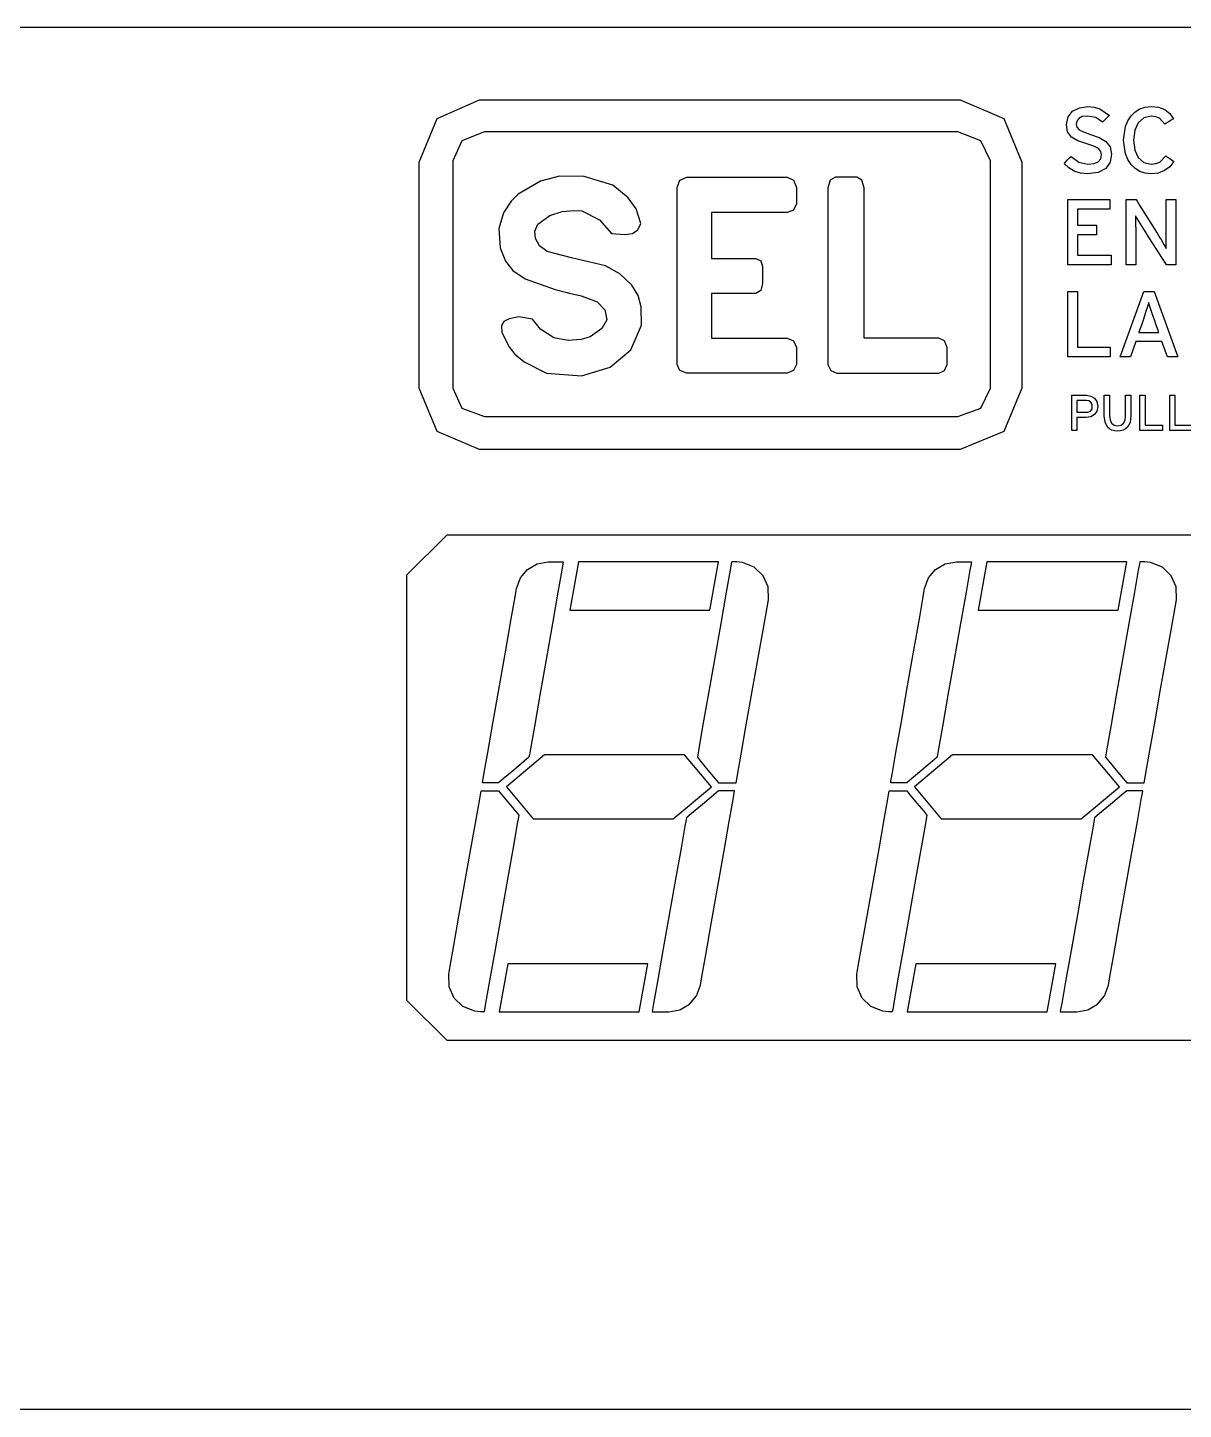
# Model space of a CAD drawing. Extents: x 294.9 to 305.1, y 223.5 to 225.7.
# Drawn here: x 297.752 to 299.19, y 223.973 to 225.693 of the extents above; entities that cross this region are included whole.
import ezdxf

# ---------------------------------------------------------------- set-up
doc = ezdxf.new("R2010")
doc.units = 0
doc.header["$MEASUREMENT"] = 0
doc.layers.get('0').update_dxf_attribs({"linetype": 'CONTINUOUS'})

msp = doc.modelspace()

# ---------------------------------------------------------------- linework, layer by layer
at = {"color": 7}
for points in [[(300.0025, 225.6934), (298.4268, 225.6934), (297.0524, 225.6934), (296.0802, 225.6934), (295.8078, 225.6934), (295.7114, 225.6934), (295.6323, 225.6143), (295.6323, 225.3702), (295.6323, 224.8333), (295.6323, 224.2963), (295.6323, 224.0523), (295.7114, 223.9733), (295.8078, 223.9733), (296.0802, 223.9733), (297.0524, 223.9733), (298.4268, 223.9733), (300.0025, 223.9733)], [(298.3142, 225.6036), (298.3399, 225.6036), (298.4077, 225.6036), (298.5035, 225.6036), (298.6133, 225.6036), (298.7231, 225.6036), (298.8189, 225.6036), (298.8867, 225.6036), (298.9124, 225.6036), (298.9666, 225.5805), (298.9892, 225.5258), (298.9892, 225.5137), (298.9892, 225.4818), (298.9892, 225.3851), (298.9892, 225.2884), (298.9892, 225.2566), (298.9892, 225.2445), (298.9666, 225.1905), (298.9124, 225.1682), (298.8867, 225.1682), (298.8189, 225.1682), (298.7231, 225.1682), (298.6133, 225.1682), (298.5035, 225.1682), (298.4077, 225.1682), (298.3399, 225.1682), (298.3142, 225.1682), (298.2612, 225.1905), (298.239, 225.2445), (298.239, 225.2566), (298.239, 225.2884), (298.239, 225.3851), (298.239, 225.4818), (298.239, 225.5137), (298.239, 225.5258), (298.2612, 225.5805), (298.3142, 225.6036)], [(299.0706, 225.5113), (299.062, 225.5123), (299.0542, 225.5149), (299.0474, 225.519), (299.0416, 225.5244), (299.043, 225.5257), (299.046, 225.5287), (299.049, 225.5317), (299.0504, 225.533), (299.0601, 225.5259), (299.0714, 225.5234), (299.0789, 225.5241), (299.0842, 225.5263), (299.0873, 225.53), (299.0884, 225.5352), (299.0874, 225.5394), (299.0843, 225.5428), (299.0786, 225.5457), (299.0699, 225.5486), (299.0587, 225.5525), (299.0508, 225.5571), (299.046, 225.5635), (299.0445, 225.5727), (299.0466, 225.5822), (299.0523, 225.5893), (299.0608, 225.5937), (299.0714, 225.5953), (299.0792, 225.5945), (299.0861, 225.5924), (299.098, 225.5842), (299.0967, 225.5829), (299.0937, 225.5799), (299.0907, 225.5769), (299.0894, 225.5756), (299.081, 225.5815), (299.0704, 225.5834), (299.0643, 225.5826), (299.0601, 225.5803), (299.0576, 225.5771), (299.0568, 225.5732), (299.0576, 225.5694), (299.0605, 225.5663), (299.0659, 225.5635), (299.0746, 225.5605), (299.0855, 225.5566), (299.0937, 225.5518), (299.0989, 225.5452), (299.1007, 225.5359), (299.099, 225.5259), (299.0935, 225.5182), (299.0841, 225.5131), (299.0706, 225.5113)], [(299.1501, 225.5113), (299.1426, 225.5121), (299.1358, 225.5144), (299.13, 225.5181), (299.125, 225.5231), (299.121, 225.5292), (299.1181, 225.5364), (299.1157, 225.5534), (299.1181, 225.5703), (299.121, 225.5774), (299.125, 225.5835), (299.13, 225.5885), (299.1358, 225.5922), (299.1426, 225.5945), (299.1501, 225.5953), (299.1593, 225.5943), (299.1669, 225.5914), (299.1731, 225.5866), (299.1779, 225.58), (299.1762, 225.579), (299.1725, 225.5767), (299.1687, 225.5744), (299.167, 225.5734), (299.1602, 225.5807), (299.1557, 225.5825), (299.1501, 225.5831), (299.1407, 225.581), (299.1339, 225.575), (299.1297, 225.5657), (299.1282, 225.5534), (299.1297, 225.541), (299.1339, 225.5316), (299.1407, 225.5256), (299.1501, 225.5235), (299.1559, 225.5242), (299.1607, 225.5261), (299.1681, 225.5337), (299.1696, 225.5327), (299.1731, 225.5303), (299.1766, 225.528), (299.1782, 225.5269), (299.1731, 225.5203), (299.1666, 225.5154), (299.1589, 225.5124), (299.1501, 225.5113)], [(298.3202, 225.5636), (298.2921, 225.5526), (298.2807, 225.5274), (298.2807, 225.5153), (298.2807, 225.4832), (298.2807, 225.386), (298.2807, 225.2887), (298.2807, 225.2566), (298.2807, 225.2445), (298.2921, 225.2197), (298.3202, 225.2094), (298.3268, 225.2094), (298.3455, 225.2094), (298.4122, 225.2094), (298.5065, 225.2094), (298.6147, 225.2094), (298.7228, 225.2094), (298.8171, 225.2094), (298.8839, 225.2094), (298.9026, 225.2094), (298.9092, 225.2094), (298.9381, 225.2197), (298.95, 225.2445), (298.95, 225.2566), (298.95, 225.2887), (298.95, 225.386), (298.95, 225.4832), (298.95, 225.5153), (298.95, 225.5274), (298.9381, 225.5526), (298.9092, 225.5636), (298.9026, 225.5636), (298.8839, 225.5636), (298.8171, 225.5636), (298.7228, 225.5636), (298.6147, 225.5636), (298.5065, 225.5636), (298.4122, 225.5636), (298.3455, 225.5636), (298.3268, 225.5636), (298.3202, 225.5636)], [(298.3802, 225.3303), (298.3632, 225.3332), (298.3509, 225.3311), (298.3442, 225.3275), (298.3416, 225.3224), (298.3417, 225.3137), (298.3509, 225.2959), (298.3578, 225.2873), (298.3695, 225.2775), (298.3975, 225.2633), (298.4408, 225.2601), (298.4765, 225.2706), (298.5022, 225.2924), (298.5158, 225.3231), (298.5154, 225.346), (298.5116, 225.3601), (298.5035, 225.373), (298.4887, 225.387), (298.4708, 225.3969), (298.4285, 225.4069), (298.3984, 225.4146), (298.3889, 225.4216), (298.3836, 225.4311), (298.383, 225.44), (298.3868, 225.4489), (298.4014, 225.4597), (298.4171, 225.4645), (298.4313, 225.4656), (298.4412, 225.4652), (298.4636, 225.454), (298.4785, 225.4371), (298.4948, 225.4359), (298.5046, 225.4373), (298.5111, 225.4418), (298.515, 225.4495), (298.5091, 225.4678), (298.4992, 225.4815), (298.4801, 225.4973), (298.4442, 225.5082), (298.4138, 225.5086), (298.3899, 225.5023), (298.3621, 225.4862), (298.3536, 225.4774), (298.3441, 225.4629), (298.3381, 225.4433), (298.3397, 225.4194), (298.3464, 225.4026), (298.3555, 225.3911), (298.3707, 225.3805), (298.4082, 225.3673), (298.4228, 225.3635), (298.4256, 225.3629), (298.4241, 225.3633), (298.4407, 225.3597), (298.4604, 225.352), (298.47, 225.3419), (298.4724, 225.3296), (298.4665, 225.3188), (298.4519, 225.3084), (298.4406, 225.3052), (298.4245, 225.304), (298.4067, 225.3074), (298.39, 225.3181), (298.3802, 225.3303)], [(298.5602, 225.4783), (298.5602, 225.4783), (298.5602, 225.4946), (298.5634, 225.5036), (298.5721, 225.5073), (298.5775, 225.5073), (298.5916, 225.5073), (298.6346, 225.5073), (298.6775, 225.5073), (298.6917, 225.5073), (298.6971, 225.5073), (298.705, 225.5036), (298.7084, 225.4946), (298.7084, 225.4739), (298.705, 225.4663), (298.6971, 225.4632), (298.693, 225.4632), (298.6824, 225.4632), (298.65, 225.4632), (298.6177, 225.4632), (298.607, 225.4632), (298.603, 225.4632), (298.603, 225.4543), (298.603, 225.4347), (298.603, 225.4151), (298.603, 225.4062), (298.6116, 225.4062), (298.6305, 225.4062), (298.6495, 225.4062), (298.6581, 225.4062), (298.664, 225.4032), (298.6662, 225.3961), (298.6662, 225.375), (298.664, 225.366), (298.6581, 225.3625), (298.6495, 225.3625), (298.6305, 225.3625), (298.6116, 225.3625), (298.603, 225.3625), (298.603, 225.3538), (298.603, 225.3347), (298.603, 225.3156), (298.603, 225.3069), (298.607, 225.3069), (298.6177, 225.3069), (298.65, 225.3069), (298.6824, 225.3069), (298.693, 225.3069), (298.6971, 225.3069), (298.705, 225.3034), (298.7084, 225.2953), (298.7084, 225.2741), (298.705, 225.2666), (298.6971, 225.2633), (298.6917, 225.2633), (298.6775, 225.2633), (298.6346, 225.2633), (298.5916, 225.2633), (298.5775, 225.2633), (298.5721, 225.2633), (298.5634, 225.2666), (298.5602, 225.2741), (298.5602, 225.2829), (298.5602, 225.306), (298.5602, 225.3387), (298.5602, 225.3762), (298.5602, 225.4137), (298.5602, 225.4464), (298.5602, 225.4695), (298.5602, 225.4783)], [(298.7474, 225.2741), (298.7512, 225.2666), (298.7588, 225.2633), (298.7642, 225.2633), (298.7786, 225.2633), (298.8223, 225.2633), (298.8659, 225.2633), (298.8803, 225.2633), (298.8858, 225.2633), (298.8928, 225.2666), (298.8961, 225.2741), (298.8961, 225.2953), (298.8928, 225.3034), (298.8858, 225.3069), (298.8818, 225.3069), (298.8712, 225.3069), (298.8392, 225.3069), (298.8072, 225.3069), (298.7967, 225.3069), (298.7927, 225.3069), (298.7927, 225.3149), (298.7927, 225.3361), (298.7927, 225.3661), (298.7927, 225.4005), (298.7927, 225.4348), (298.7927, 225.4648), (298.7927, 225.486), (298.7927, 225.494), (298.7898, 225.5034), (298.7835, 225.5073), (298.7794, 225.5073), (298.7704, 225.5073), (298.7614, 225.5073), (298.7573, 225.5073), (298.7506, 225.5034), (298.7474, 225.494), (298.7474, 225.4855), (298.7474, 225.463), (298.7474, 225.4312), (298.7474, 225.3947), (298.7474, 225.3582), (298.7474, 225.3264), (298.7474, 225.3039), (298.7474, 225.2953), (298.7474, 225.2741)], [(299.1691, 225.3981), (299.1677, 225.4003), (299.164, 225.4061), (299.1588, 225.4142), (299.1529, 225.4236), (299.1469, 225.433), (299.1418, 225.4411), (299.1381, 225.4469), (299.1367, 225.4491), (299.1306, 225.4591), (299.1306, 225.4555), (299.1307, 225.4502), (299.1308, 225.4403), (299.1308, 225.4385), (299.1308, 225.4337), (299.1308, 225.4192), (299.1308, 225.4047), (299.1308, 225.3999), (299.1308, 225.3981), (299.1289, 225.3981), (299.1248, 225.3981), (299.1207, 225.3981), (299.1189, 225.3981), (299.1189, 225.399), (299.1189, 225.4016), (299.1189, 225.4108), (299.1189, 225.4238), (299.1189, 225.4388), (299.1189, 225.4537), (299.1189, 225.4667), (299.1189, 225.476), (299.1189, 225.4786), (299.1189, 225.4795), (299.1208, 225.4795), (299.1251, 225.4795), (299.1293, 225.4795), (299.1313, 225.4795), (299.1326, 225.4773), (299.1361, 225.4717), (299.1468, 225.4546), (299.1574, 225.4376), (299.161, 225.4319), (299.1623, 225.4298), (299.1659, 225.4235), (299.1689, 225.4183), (299.1689, 225.4219), (299.1689, 225.4273), (299.1689, 225.4374), (299.1689, 225.4392), (299.1689, 225.444), (299.1689, 225.4584), (299.1689, 225.4729), (299.1689, 225.4777), (299.1689, 225.4795), (299.1708, 225.4795), (299.1748, 225.4795), (299.1789, 225.4795), (299.1808, 225.4795), (299.1808, 225.4786), (299.1808, 225.476), (299.1808, 225.4667), (299.1808, 225.4537), (299.1808, 225.4388), (299.1808, 225.4238), (299.1808, 225.4108), (299.1808, 225.4016), (299.1808, 225.399), (299.1808, 225.3981), (299.1789, 225.3981), (299.1749, 225.3981), (299.1709, 225.3981), (299.1691, 225.3981)], [(299.1531, 225.3325), (299.1496, 225.3427), (299.1481, 225.3476), (299.147, 225.3511), (299.146, 225.3476), (299.1444, 225.3427), (299.1411, 225.3323), (299.1408, 225.3315), (299.1401, 225.3294), (299.1378, 225.323), (299.1355, 225.3166), (299.1348, 225.3145), (299.1345, 225.3137), (299.1356, 225.3137), (299.1384, 225.3137), (299.147, 225.3137), (299.1557, 225.3137), (299.1585, 225.3137), (299.1596, 225.3137), (299.1593, 225.3145), (299.1586, 225.3166), (299.1564, 225.3231), (299.1541, 225.3295), (299.1534, 225.3317), (299.1531, 225.3325)], [(299.069, 225.2082), (299.0685, 225.2082), (299.0672, 225.2082), (299.0633, 225.2082), (299.0593, 225.2082), (299.058, 225.2082), (299.0575, 225.2082), (299.0575, 225.2075), (299.0575, 225.2057), (299.0575, 225.2001), (299.0575, 225.1945), (299.0575, 225.1926), (299.0575, 225.1919), (299.0565, 225.1919), (299.0543, 225.1919), (299.0521, 225.1919), (299.0511, 225.1919), (299.0511, 225.1924), (299.0511, 225.1938), (299.0511, 225.1988), (299.0511, 225.2058), (299.0511, 225.2138), (299.0511, 225.2218), (299.0511, 225.2288), (299.0511, 225.2338), (299.0511, 225.2352), (299.0511, 225.2357), (299.0519, 225.2357), (299.0539, 225.2357), (299.0602, 225.2357), (299.0665, 225.2357), (299.0686, 225.2357), (299.0694, 225.2357), (299.075, 225.2348), (299.0795, 225.2322), (299.0824, 225.2279), (299.0835, 225.2219), (299.0824, 225.216), (299.0794, 225.2117), (299.0749, 225.2091), (299.069, 225.2082)], [(299.0692, 225.2294), (299.0687, 225.2294), (299.0674, 225.2294), (299.0634, 225.2294), (299.0593, 225.2294), (299.058, 225.2294), (299.0575, 225.2294), (299.0575, 225.2287), (299.0575, 225.2271), (299.0575, 225.2247), (299.0575, 225.2219), (299.0575, 225.2192), (299.0575, 225.2168), (299.0575, 225.2151), (299.0575, 225.2145), (299.058, 225.2145), (299.0593, 225.2145), (299.0634, 225.2145), (299.0674, 225.2145), (299.0687, 225.2145), (299.0692, 225.2145), (299.071, 225.2146), (299.0726, 225.215), (299.0749, 225.2165), (299.0764, 225.2188), (299.0768, 225.2219), (299.0767, 225.2237), (299.0763, 225.2252), (299.0747, 225.2275), (299.0723, 225.2289), (299.0692, 225.2294)], [(299.108, 225.1912), (299.1042, 225.1916), (299.1009, 225.1925), (299.0981, 225.1941), (299.0957, 225.1962), (299.0926, 225.2022), (299.0916, 225.2102), (299.0916, 225.2113), (299.0916, 225.2142), (299.0916, 225.2229), (299.0916, 225.2317), (299.0916, 225.2346), (299.0916, 225.2357), (299.0926, 225.2357), (299.0949, 225.2357), (299.0972, 225.2357), (299.0982, 225.2357), (299.0982, 225.2346), (299.0982, 225.2317), (299.0982, 225.223), (299.0982, 225.2143), (299.0982, 225.2115), (299.0982, 225.2104), (299.0988, 225.205), (299.1007, 225.2011), (299.1039, 225.1987), (299.1082, 225.1979), (299.1126, 225.1986), (299.1158, 225.201), (299.1176, 225.2048), (299.1182, 225.2101), (299.1182, 225.2112), (299.1182, 225.2141), (299.1182, 225.2229), (299.1182, 225.2317), (299.1182, 225.2346), (299.1182, 225.2357), (299.1192, 225.2357), (299.1215, 225.2357), (299.1238, 225.2357), (299.1248, 225.2357), (299.1248, 225.2346), (299.1248, 225.2317), (299.1248, 225.2229), (299.1248, 225.2142), (299.1248, 225.2113), (299.1248, 225.2102), (299.1245, 225.2059), (299.1237, 225.202), (299.1224, 225.1988), (299.1205, 225.1961), (299.1181, 225.194), (299.1152, 225.1925), (299.1119, 225.1916), (299.108, 225.1912)], [(300.7168, 224.4324), (299.8197, 224.4324), (299.0372, 224.4324), (298.4837, 224.4324), (298.3286, 224.4324), (298.2737, 224.4324), (298.2237, 224.4822), (298.2237, 224.565), (298.2237, 224.7472), (298.2237, 224.9294), (298.2237, 225.0122), (298.2737, 225.0622), (298.3286, 225.0622), (298.4837, 225.0622), (299.0372, 225.0622), (299.8197, 225.0622), (300.7168, 225.0622)], [(298.3602, 224.9953), (298.365, 225.0085), (298.3739, 225.019), (298.3858, 225.026), (298.3997, 225.0285), (298.4183, 225.0285), (298.4179, 225.0258), (298.4165, 225.018), (298.4117, 224.9905), (298.4048, 224.9515), (298.397, 224.9068), (298.3891, 224.8622), (298.3823, 224.8232), (298.3775, 224.7956), (298.3761, 224.7879), (298.3756, 224.7852), (298.3697, 224.7802), (298.3567, 224.7692), (298.3437, 224.7582), (298.3378, 224.7531), (298.3178, 224.7531), (298.3183, 224.7559), (298.3196, 224.7635), (298.3244, 224.791), (298.3312, 224.8298), (298.339, 224.8742), (298.3468, 224.9186), (298.3536, 224.9574), (298.3584, 224.9848), (298.3597, 224.9925), (298.3602, 224.9953)], [(298.5852, 224.7852), (298.5893, 224.7802), (298.5984, 224.7692), (298.6075, 224.7582), (298.6116, 224.7531), (298.6333, 224.7531), (298.6351, 224.7629), (298.6396, 224.7888), (298.6461, 224.8253), (298.6535, 224.8672), (298.6609, 224.909), (298.6674, 224.9456), (298.6719, 224.9714), (298.6737, 224.9812), (298.6732, 224.9971), (298.667, 225.0111), (298.656, 225.0219), (298.6413, 225.0276), (298.6343, 225.0285), (298.6279, 225.0285), (298.6274, 225.0258), (298.6261, 225.018), (298.6212, 224.9905), (298.6144, 224.9515), (298.6065, 224.9068), (298.5987, 224.8622), (298.5918, 224.8232), (298.587, 224.7956), (298.5857, 224.7879), (298.5852, 224.7852)], [(298.8681, 224.9953), (298.873, 225.0085), (298.8818, 225.019), (298.8937, 225.026), (298.9076, 225.0285), (298.9263, 225.0285), (298.9258, 225.0258), (298.9245, 225.018), (298.9196, 224.9905), (298.9128, 224.9515), (298.9049, 224.9068), (298.8971, 224.8622), (298.8902, 224.8232), (298.8854, 224.7956), (298.884, 224.7879), (298.8836, 224.7852), (298.8777, 224.7802), (298.8647, 224.7692), (298.8517, 224.7582), (298.8458, 224.7531), (298.8258, 224.7531), (298.8262, 224.7559), (298.8276, 224.7635), (298.8324, 224.791), (298.8392, 224.8298), (298.8469, 224.8742), (298.8547, 224.9186), (298.8615, 224.9574), (298.8663, 224.9848), (298.8677, 224.9925), (298.8681, 224.9953)], [(299.0931, 224.7852), (299.0973, 224.7802), (299.1063, 224.7692), (299.1154, 224.7582), (299.1196, 224.7531), (299.1413, 224.7531), (299.143, 224.7629), (299.1476, 224.7888), (299.154, 224.8253), (299.1614, 224.8672), (299.1689, 224.909), (299.1753, 224.9456), (299.1799, 224.9714), (299.1816, 224.9812), (299.1812, 224.9971), (299.175, 225.0111), (299.164, 225.0219), (299.1492, 225.0276), (299.1423, 225.0285), (299.1358, 225.0285), (299.1354, 225.0258), (299.134, 225.018), (299.1292, 224.9905), (299.1223, 224.9515), (299.1145, 224.9068), (299.1066, 224.8622), (299.0998, 224.8232), (299.095, 224.7956), (299.0936, 224.7879), (299.0931, 224.7852)], [(298.3629, 224.7131), (298.3624, 224.7104), (298.3611, 224.7026), (298.3562, 224.6749), (298.3493, 224.6357), (298.3414, 224.5907), (298.3335, 224.5458), (298.3266, 224.5066), (298.3217, 224.4788), (298.3203, 224.4711), (298.3198, 224.4683), (298.3151, 224.4683), (298.3081, 224.469), (298.2934, 224.4747), (298.2824, 224.4853), (298.2762, 224.4993), (298.2758, 224.5151), (298.2775, 224.5249), (298.2821, 224.5507), (298.2885, 224.5873), (298.2959, 224.6291), (298.3033, 224.671), (298.3098, 224.7075), (298.3144, 224.7333), (298.3161, 224.7431), (298.3378, 224.7431), (298.3417, 224.7385), (298.3504, 224.7281), (298.359, 224.7178), (298.3629, 224.7131)], [(298.6116, 224.7431), (298.6054, 224.7379), (298.5916, 224.7264), (298.5779, 224.715), (298.5716, 224.7097), (298.5711, 224.707), (298.5698, 224.6994), (298.5649, 224.672), (298.5581, 224.6334), (298.5502, 224.589), (298.5424, 224.5447), (298.5356, 224.506), (298.5307, 224.4787), (298.5294, 224.471), (298.5289, 224.4683), (298.5496, 224.4683), (298.5634, 224.4708), (298.5753, 224.4776), (298.5842, 224.4881), (298.5889, 224.5012), (298.5894, 224.5039), (298.5907, 224.5116), (298.5956, 224.539), (298.6024, 224.5778), (298.6103, 224.6222), (298.6181, 224.6666), (298.6249, 224.7053), (298.6298, 224.7327), (298.6311, 224.7404), (298.6316, 224.7431), (298.6116, 224.7431)], [(298.8708, 224.7131), (298.8704, 224.7104), (298.869, 224.7026), (298.8641, 224.6749), (298.8572, 224.6357), (298.8493, 224.5907), (298.8414, 224.5458), (298.8345, 224.5066), (298.8296, 224.4788), (298.8283, 224.4711), (298.8278, 224.4683), (298.8229, 224.4683), (298.8161, 224.469), (298.8013, 224.4747), (298.7903, 224.4853), (298.7841, 224.4993), (298.7837, 224.5151), (298.7854, 224.5249), (298.79, 224.5507), (298.7965, 224.5873), (298.8039, 224.6291), (298.8113, 224.671), (298.8178, 224.7075), (298.8223, 224.7333), (298.8241, 224.7431), (298.8458, 224.7431), (298.8497, 224.7385), (298.8583, 224.7281), (298.8669, 224.7178), (298.8708, 224.7131)], [(299.1196, 224.7431), (299.1133, 224.7379), (299.0996, 224.7264), (299.0858, 224.715), (299.0796, 224.7097), (299.0791, 224.707), (299.0777, 224.6994), (299.0729, 224.672), (299.066, 224.6334), (299.0582, 224.589), (299.0503, 224.5447), (299.0435, 224.506), (299.0387, 224.4787), (299.0373, 224.471), (299.0368, 224.4683), (299.0575, 224.4683), (299.0714, 224.4708), (299.0833, 224.4776), (299.0921, 224.4881), (299.0968, 224.5012), (299.0973, 224.5039), (299.0987, 224.5116), (299.1035, 224.539), (299.1104, 224.5778), (299.1182, 224.6222), (299.1261, 224.6666), (299.1329, 224.7053), (299.1377, 224.7327), (299.1391, 224.7404), (299.1396, 224.7431), (299.1196, 224.7431)]]:
    msp.add_lwpolyline(points, dxfattribs=at)
for points in [[(299.0462, 225.3981), (299.0462, 225.4795), (299.0985, 225.4795), (299.0985, 225.4676), (299.0584, 225.4676), (299.0584, 225.4474), (299.0818, 225.4474), (299.0818, 225.4356), (299.0584, 225.4356), (299.0584, 225.41), (299.1004, 225.41), (299.1004, 225.3981)], [(299.0462, 225.2835), (299.0462, 225.3649), (299.0584, 225.3649), (299.0584, 225.2955), (299.0989, 225.2955), (299.0989, 225.2835)], [(299.1703, 225.2835), (299.1635, 225.3028), (299.1308, 225.3028), (299.1241, 225.2835), (299.1114, 225.2835), (299.1408, 225.3649), (299.1536, 225.3649), (299.1833, 225.2835)], [(299.1358, 225.1919), (299.1358, 225.2357), (299.1425, 225.2357), (299.1425, 225.1984), (299.1643, 225.1984), (299.1643, 225.1919)], [(299.1731, 225.1919), (299.1731, 225.2357), (299.1796, 225.2357), (299.1796, 225.1984), (299.2015, 225.1984), (299.2015, 225.1919)], [(298.6116, 225.0285), (298.4373, 225.0285), (298.4266, 224.9681), (298.6009, 224.9681)], [(299.1196, 225.0285), (298.9453, 225.0285), (298.9346, 224.9681), (299.1089, 224.9681)], [(298.3475, 224.7484), (298.3809, 224.7084), (298.5552, 224.7084), (298.6026, 224.7484), (298.5692, 224.7882), (298.3949, 224.7882)], [(298.8553, 224.7484), (298.8888, 224.7084), (299.0631, 224.7084), (299.1106, 224.7484), (299.0772, 224.7882), (298.9029, 224.7882)], [(298.3385, 224.4683), (298.5128, 224.4683), (298.5235, 224.528), (298.3492, 224.528)], [(298.8464, 224.4683), (299.0207, 224.4683), (299.0314, 224.528), (298.8571, 224.528)]]:
    msp.add_lwpolyline(points, close=True, dxfattribs=at)

doc.saveas('drawing.dxf')
